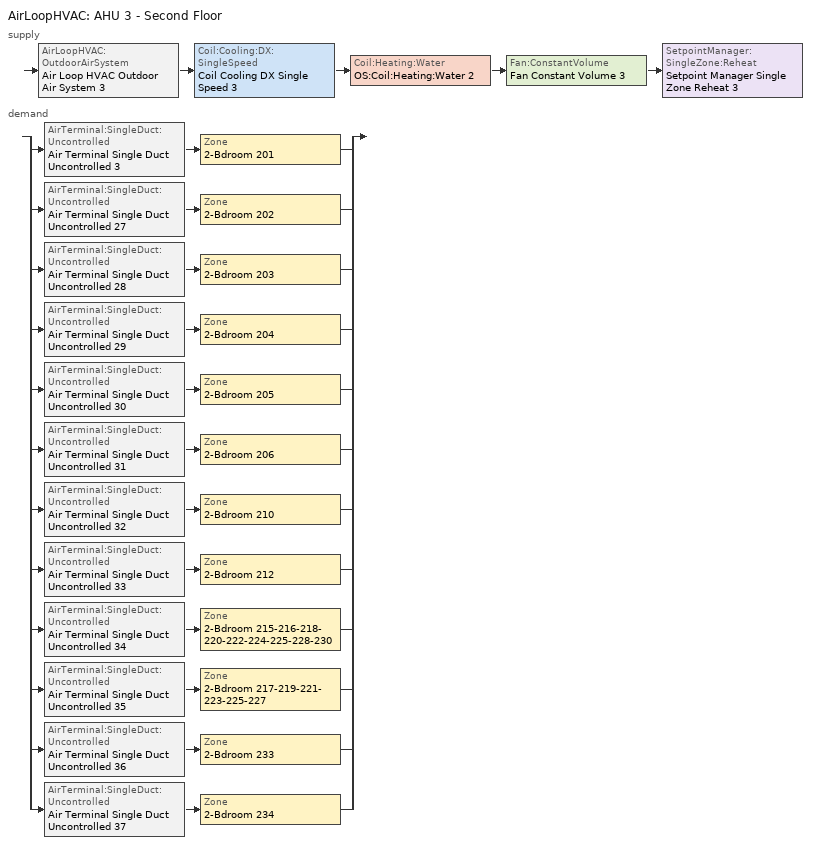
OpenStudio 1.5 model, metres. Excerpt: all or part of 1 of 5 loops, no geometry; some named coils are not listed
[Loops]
AirLoopHVAC 'AHU 3 - Second Floor'
 supply: AirLoopHVAC:OutdoorAirSystem 'Air Loop HVAC Outdoor Air System 3' > Coil:Cooling:DX:SingleSpeed 'Coil Cooling DX Single Speed 3' > Coil:Heating:Water 'OS:Coil:Heating:Water 2' > Fan:ConstantVolume 'Fan Constant Volume 3' > SetpointManager:SingleZone:Reheat 'Setpoint Manager Single Zone Reheat 3'
 demand: split
  | AirTerminal:SingleDuct:Uncontrolled 'Air Terminal Single Duct Uncontrolled 3' > Zone '2-Bdroom 201'
  | AirTerminal:SingleDuct:Uncontrolled 'Air Terminal Single Duct Uncontrolled 27' > Zone '2-Bdroom 202'
  | AirTerminal:SingleDuct:Uncontrolled 'Air Terminal Single Duct Uncontrolled 28' > Zone '2-Bdroom 203'
  | AirTerminal:SingleDuct:Uncontrolled 'Air Terminal Single Duct Uncontrolled 29' > Zone '2-Bdroom 204'
  | AirTerminal:SingleDuct:Uncontrolled 'Air Terminal Single Duct Uncontrolled 30' > Zone '2-Bdroom 205'
  | AirTerminal:SingleDuct:Uncontrolled 'Air Terminal Single Duct Uncontrolled 31' > Zone '2-Bdroom 206'
  | AirTerminal:SingleDuct:Uncontrolled 'Air Terminal Single Duct Uncontrolled 32' > Zone '2-Bdroom 210'
  | AirTerminal:SingleDuct:Uncontrolled 'Air Terminal Single Duct Uncontrolled 33' > Zone '2-Bdroom 212'
  | AirTerminal:SingleDuct:Uncontrolled 'Air Terminal Single Duct Uncontrolled 34' > Zone '2-Bdroom 215-216-218-220-222-224-225-228-230'
  | AirTerminal:SingleDuct:Uncontrolled 'Air Terminal Single Duct Uncontrolled 35' > Zone '2-Bdroom 217-219-221-223-225-227'
  | AirTerminal:SingleDuct:Uncontrolled 'Air Terminal Single Duct Uncontrolled 36' > Zone '2-Bdroom 233'
  | AirTerminal:SingleDuct:Uncontrolled 'Air Terminal Single Duct Uncontrolled 37' > Zone '2-Bdroom 234'
[Sizing:Zone] Zone Cooling Design Supply Air Temperature {C}=14; Zone Heating Design Supply Air Temperature {C}=40; Zone Cooling Design Supply Air Humidity Ratio {kg-H2O/kg-air}=0.0085; Zone Heating Design Supply Air Humidity Ratio {kg-H2O/kg-air}=0.008; Heating Design Air Flow Method=DesignDay
2-Bdroom 234; 2-Bdroom 233; 2-Bdroom 215-216-218-220-222-224-225-228-230; 2-Bdroom 217-219-221-223-225-227; 2-Bdroom 212; 2-Bdroom 210; 2-Bdroom 205; 2-Bdroom 206; 2-Bdroom 203; 2-Bdroom 204; 2-Bdroom 201; 2-Bdroom 202
[Zone equipment]
2-Bdroom 234: Convective Baseboard Water 30, Air Terminal Single Duct Uncontrolled 37
2-Bdroom 233: Convective Baseboard Water 29, Air Terminal Single Duct Uncontrolled 36
2-Bdroom 215-216-218-220-222-224-225-228-230: Convective Baseboard Water 27, Air Terminal Single Duct Uncontrolled 34
2-Bdroom 217-219-221-223-225-227: Convective Baseboard Water 28, Air Terminal Single Duct Uncontrolled 35
2-Bdroom 212: Convective Baseboard Water 26, Air Terminal Single Duct Uncontrolled 33
2-Bdroom 210: Convective Baseboard Water 25, Air Terminal Single Duct Uncontrolled 32
2-Bdroom 205: Convective Baseboard Water 23, Air Terminal Single Duct Uncontrolled 30
2-Bdroom 206: Convective Baseboard Water 24, Air Terminal Single Duct Uncontrolled 31
2-Bdroom 203: Convective Baseboard Water 21, Air Terminal Single Duct Uncontrolled 28
2-Bdroom 204: Convective Baseboard Water 22, Air Terminal Single Duct Uncontrolled 29
2-Bdroom 201: Convective Baseboard Water 19, Air Terminal Single Duct Uncontrolled 3
2-Bdroom 202: Convective Baseboard Water 20, Air Terminal Single Duct Uncontrolled 27
[AirLoopHVAC]
AHU 3 - Second Floor: Design Supply Air Flow Rate {m3/s}=AutoSize
[Sizing:System]
AHU 3 - Second Floor: Type of Load to Size On=Sensible; Design Outdoor Air Flow Rate {m3/s}=Autosize; Minimum System Air Flow Ratio=1; Preheat Design Temperature {C}=7; Preheat Design Humidity Ratio {kg-H2O/kg-Air}=0.008; Precool Design Temperature {C}=12.8; Precool Design Humidity Ratio {kg-H2O/kg-Air}=0.008; Central Cooling Design Supply Air Temperature {C}=12.8; Central Heating Design Supply Air Temperature {C}=40; Sizing Option=NonCoincident; 100% Outdoor Air in Cooling=Yes; 100% Outdoor Air in Heating=Yes; Central Cooling Design Supply Air Humidity Ratio {kg-H2O/kg-Air}=0.0085; Central Heating Design Supply Air Humidity Ratio {kg-H2O/kg-Air}=0.008; Cooling Design Air Flow Method=DesignDay; Cooling Design Air Flow Rate {m3/s}=0; Heating Design Air Flow Method=DesignDay; Heating Design Air Flow Rate {m3/s}=0; System Outdoor Air Method=ZoneSum
[Fan:ConstantVolume]
Fan Constant Volume 3: Availability Schedule=Always On Discrete; Pressure Rise {Pa}=500; Maximum Flow Rate {m3/s}=AutoSize
[Coil:Cooling:DX:SingleSpeed]
Coil Cooling DX Single Speed 3: Availability Schedule=Always On Discrete; Rated Total Cooling Capacity {W}=autosize; Rated Sensible Heat Ratio=autosize; Rated COP {W/W}=2.5; Rated Air Flow Rate {m3/s}=autosize; Rated Evaporator Fan Power Per Volume Flow Rate {W/(m3/s)}=773.3; Total Cooling Capacity Function of Temperature Curve=Curve Biquadratic 5; Total Cooling Capacity Function of Flow Fraction Curve=Curve Quadratic 7; Energy Input Ratio Function of Temperature Curve=Curve Biquadratic 6; Energy Input Ratio Function of Flow Fraction Curve=Curve Quadratic 8; Part Load Fraction Correlation Curve=Curve Quadratic 9; Condenser Type=AirCooled; Evaporative Condenser Effectiveness=0; Evaporative Condenser Air Flow Rate {m3/s}=Autosize; Evaporative Condenser Pump Rated Power Consumption {W}=Autosize; Crankcase Heater Capacity {W}=0; Maximum Outdoor Dry-Bulb Temperature for Crankcase Heater Operation {C}=0; Basin Heater Capacity {W/K}=0; Basin Heater Setpoint Temperature {C}=10
[SetpointManager:SingleZone:Reheat]
Setpoint Manager Single Zone Reheat 3: Minimum Supply Air Temperature {C}=-99; Maximum Supply Air Temperature {C}=99; Control Zone=2-Bdroom 215-216-218-220-222-224-225-228-230
[Controller:OutdoorAir]
Controller Outdoor Air 3: Minimum Outdoor Air Flow Rate {m3/s}=Autosize; Maximum Outdoor Air Flow Rate {m3/s}=Autosize; Economizer Control Type=FixedDryBulb; Economizer Control Action Type=ModulateFlow; Economizer Maximum Limit Dry-Bulb Temperature {C}=28; Economizer Maximum Limit Enthalpy {J/kg}=64000; Economizer Minimum Limit Dry-Bulb Temperature {C}=19; Lockout Type=NoLockout; Minimum Limit Type=FixedMinimum; Controller Mechanical Ventilation=Controller Mechanical Ventilation 3; High Humidity Control=No; Heat Recovery Bypass Control Type=BypassWhenOAFlowGreaterThanMinimum
[Controller:MechanicalVentilation]
Controller Mechanical Ventilation 3: Availability Schedule=Always On Discrete; System Outdoor Air Method=ZoneSum
[AirLoopHVAC:OutdoorAirSystem]
Air Loop HVAC Outdoor Air System 3: Controller=Controller Outdoor Air 3
[AirTerminal:SingleDuct:Uncontrolled] Availability Schedule=Always On Discrete; Maximum Air Flow Rate {m3/s}=AutoSize
Air Terminal Single Duct Uncontrolled 3; Air Terminal Single Duct Uncontrolled 27; Air Terminal Single Duct Uncontrolled 28; Air Terminal Single Duct Uncontrolled 29; Air Terminal Single Duct Uncontrolled 30; Air Terminal Single Duct Uncontrolled 31; Air Terminal Single Duct Uncontrolled 32; Air Terminal Single Duct Uncontrolled 33; Air Terminal Single Duct Uncontrolled 34; Air Terminal Single Duct Uncontrolled 35; Air Terminal Single Duct Uncontrolled 36; Air Terminal Single Duct Uncontrolled 37
[Schedule:Constant]
Always On Discrete: Value=1
[Curve:Biquadratic] Minimum Value of x {BasedOnField A2}=17; Maximum Value of x {BasedOnField A2}=22; Minimum Value of y {BasedOnField A3}=13; Maximum Value of y {BasedOnField A3}=46
Name | Coefficient1 Constant | Coefficient2 x | Coefficient3 x**2 | Coefficient4 y | Coefficient5 y**2 | Coefficient6 x*y
Curve Biquadratic 5 | 0.42415 | 0.04426 | -0.00042 | 0.00333 | -8e-005 | -0.00021
Curve Biquadratic 6 | 1.23649 | -0.02431 | 0.00057 | -0.01434 | 0.00063 | -0.00038
[Curve:Quadratic]
Name | Coefficient1 Constant | Coefficient2 x | Coefficient3 x**2 | Minimum Value of x {BasedOnField A2} | Maximum Value of x {BasedOnField A2}
Curve Quadratic 7 | 0.77136 | 0.34053 | -0.11088 | 0.75918 | 1.13877
Curve Quadratic 8 | 1.2055 | -0.32953 | 0.12308 | 0.75918 | 1.13877
Curve Quadratic 9 | 0.771 | 0.229 | 0 | 0 | 1
